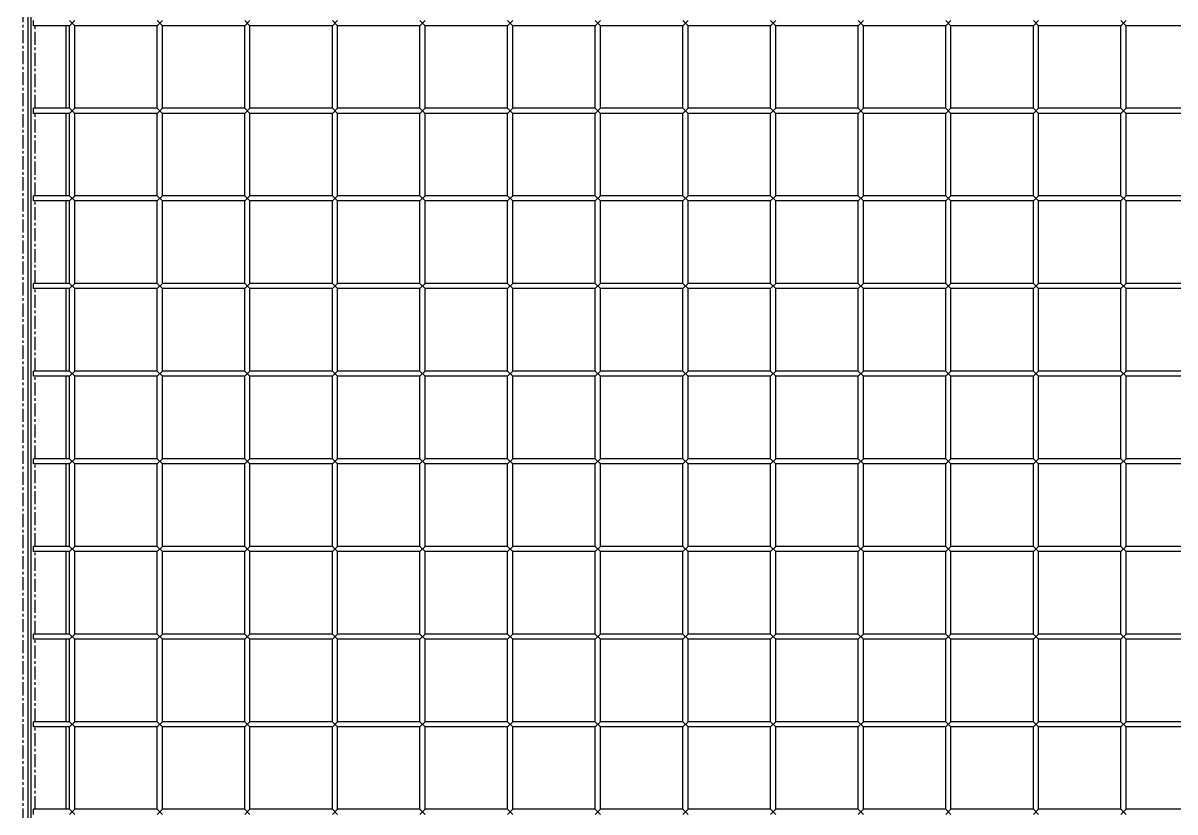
# Model space of a CAD drawing. Header units: millimetres. Extents: x -198529 to 244266, y -64 to 158464.
# Drawn here: x -169859 to -169202, y 119741 to 120191 of the extents above; entities that cross this region are included whole.
import ezdxf

# ---------------------------------------------------------------- set-up
doc = ezdxf.new("R2010")
doc.units = ezdxf.units.MM
doc.linetypes.add('CENTER', pattern=[12, 7.5, -1.5, 1.5, -1.5])
doc.layers.add('0-DCC', color=30, linetype='Continuous')

# ---------------------------------------------------------------- blocks, each defined once
blk = doc.blocks.new('DCC2850x2300(左)')
at = {"color": 0, "linetype": 'CENTER'}
for p, q in [((47987, -74478.48), (47987, -72178.48)), ((47994, -73603.48), (47994, -73556.48)), ((47994, -73653.48), (47994, -73606.48)), ((47994, -73703.48), (47994, -73656.48)), ((47994, -73753.48), (47994, -73706.48)), ((47994, -73803.48), (47994, -73756.48)), ((47994, -73853.48), (47994, -73806.48)), ((47994, -73903.48), (47994, -73856.48)), ((47994, -73953.48), (47994, -73906.48)), ((47994, -74003.48), (47994, -73956.48))]:
    blk.add_line(p, q, dxfattribs=at)
at = {"color": 0, "linetype": 'Continuous'}
for p, q in [((47990, -74478.48), (47990, -72178.48)), ((47991.5, -72230.88), (47991.5, -74426.08)), ((47993, -73556.48), (47993, -73553.48)), ((48013.5, -73556.48), (47993, -73556.48)), ((48011.5, -73556.48), (48011.5, -73603.48)), ((48016.5, -73556.48), (48013.5, -73553.48)), ((48013.5, -73556.48), (48016.5, -73553.48)), ((48013.5, -73603.48), (48013.5, -73556.48)), ((48016.5, -73603.48), (48016.5, -73556.48)), ((48063.5, -73556.48), (48016.5, -73556.48)), ((48066.5, -73556.48), (48063.5, -73553.48)), ((48063.5, -73556.48), (48066.5, -73553.48)), ((48063.5, -73603.48), (48063.5, -73556.48)), ((48066.5, -73603.48), (48066.5, -73556.48)), ((48113.5, -73556.48), (48066.5, -73556.48)), ((48116.5, -73556.48), (48113.5, -73553.48)), ((48113.5, -73556.48), (48116.5, -73553.48)), ((48113.5, -73603.48), (48113.5, -73556.48)), ((48116.5, -73603.48), (48116.5, -73556.48)), ((48163.5, -73556.48), (48116.5, -73556.48)), ((48166.5, -73556.48), (48163.5, -73553.48)), ((48163.5, -73556.48), (48166.5, -73553.48)), ((48163.5, -73603.48), (48163.5, -73556.48)), ((48166.5, -73603.48), (48166.5, -73556.48)), ((48213.5, -73556.48), (48166.5, -73556.48)), ((48216.5, -73556.48), (48213.5, -73553.48)), ((48213.5, -73556.48), (48216.5, -73553.48)), ((48213.5, -73603.48), (48213.5, -73556.48)), ((48216.5, -73603.48), (48216.5, -73556.48)), ((48263.5, -73556.48), (48216.5, -73556.48)), ((48266.5, -73556.48), (48263.5, -73553.48)), ((48263.5, -73556.48), (48266.5, -73553.48)), ((48263.5, -73603.48), (48263.5, -73556.48)), ((48266.5, -73603.48), (48266.5, -73556.48)), ((48313.5, -73556.48), (48266.5, -73556.48)), ((48313.5, -73553.48), (48316.5, -73556.48)), ((48313.5, -73556.48), (48316.5, -73553.48)), ((48313.5, -73603.48), (48313.5, -73556.48)), ((48316.5, -73603.48), (48316.5, -73556.48)), ((48363.5, -73556.48), (48316.5, -73556.48)), ((48363.5, -73553.48), (48366.5, -73556.48)), ((48363.5, -73556.48), (48366.5, -73553.48)), ((48363.5, -73603.48), (48363.5, -73556.48)), ((48366.5, -73603.48), (48366.5, -73556.48)), ((48413.5, -73556.48), (48366.5, -73556.48)), ((48413.5, -73553.48), (48416.5, -73556.48)), ((48413.5, -73556.48), (48416.5, -73553.48)), ((48413.5, -73603.48), (48413.5, -73556.48)), ((48416.5, -73603.48), (48416.5, -73556.48)), ((48463.5, -73556.48), (48416.5, -73556.48)), ((48463.5, -73553.48), (48466.5, -73556.48)), ((48463.5, -73556.48), (48466.5, -73553.48)), ((48463.5, -73603.48), (48463.5, -73556.48)), ((48466.5, -73603.48), (48466.5, -73556.48)), ((48513.5, -73556.48), (48466.5, -73556.48)), ((48513.5, -73553.48), (48516.5, -73556.48)), ((48513.5, -73556.48), (48516.5, -73553.48)), ((48513.5, -73603.48), (48513.5, -73556.48)), ((48516.5, -73603.48), (48516.5, -73556.48)), ((48563.5, -73556.48), (48516.5, -73556.48)), ((48563.5, -73553.48), (48566.5, -73556.48)), ((48563.5, -73556.48), (48566.5, -73553.48)), ((48563.5, -73603.48), (48563.5, -73556.48)), ((48566.5, -73603.48), (48566.5, -73556.48)), ((48613.5, -73556.48), (48566.5, -73556.48)), ((48613.5, -73553.48), (48616.5, -73556.48)), ((48613.5, -73556.48), (48616.5, -73553.48)), ((48613.5, -73603.48), (48613.5, -73556.48)), ((48616.5, -73603.48), (48616.5, -73556.48)), ((48663.5, -73556.48), (48616.5, -73556.48)), ((47993, -73606.48), (47993, -73603.48)), ((48013.5, -73603.48), (47993, -73603.48)), ((48016.5, -73606.48), (48013.5, -73603.48)), ((48013.5, -73606.48), (48016.5, -73603.48)), ((48063.5, -73603.48), (48016.5, -73603.48)), ((48066.5, -73606.48), (48063.5, -73603.48)), ((48063.5, -73606.48), (48066.5, -73603.48)), ((48113.5, -73603.48), (48066.5, -73603.48)), ((48116.5, -73606.48), (48113.5, -73603.48)), ((48113.5, -73606.48), (48116.5, -73603.48)), ((48163.5, -73603.48), (48116.5, -73603.48)), ((48166.5, -73606.48), (48163.5, -73603.48)), ((48163.5, -73606.48), (48166.5, -73603.48)), ((48213.5, -73603.48), (48166.5, -73603.48)), ((48216.5, -73606.48), (48213.5, -73603.48)), ((48213.5, -73606.48), (48216.5, -73603.48)), ((48263.5, -73603.48), (48216.5, -73603.48)), ((48263.5, -73603.48), (48266.5, -73606.48)), ((48263.5, -73606.48), (48266.5, -73603.48)), ((48313.5, -73603.48), (48266.5, -73603.48)), ((48313.5, -73603.48), (48316.5, -73606.48)), ((48313.5, -73606.48), (48316.5, -73603.48)), ((48363.5, -73603.48), (48316.5, -73603.48)), ((48363.5, -73603.48), (48366.5, -73606.48)), ((48363.5, -73606.48), (48366.5, -73603.48)), ((48413.5, -73603.48), (48366.5, -73603.48)), ((48413.5, -73603.48), (48416.5, -73606.48)), ((48413.5, -73606.48), (48416.5, -73603.48)), ((48463.5, -73603.48), (48416.5, -73603.48)), ((48463.5, -73603.48), (48466.5, -73606.48)), ((48463.5, -73606.48), (48466.5, -73603.48)), ((48513.5, -73603.48), (48466.5, -73603.48)), ((48513.5, -73603.48), (48516.5, -73606.48)), ((48513.5, -73606.48), (48516.5, -73603.48)), ((48563.5, -73603.48), (48516.5, -73603.48)), ((48563.5, -73603.48), (48566.5, -73606.48)), ((48563.5, -73606.48), (48566.5, -73603.48)), ((48613.5, -73603.48), (48566.5, -73603.48)), ((48613.5, -73603.48), (48616.5, -73606.48)), ((48613.5, -73606.48), (48616.5, -73603.48)), ((48663.5, -73603.48), (48616.5, -73603.48)), ((48013.5, -73606.48), (47993, -73606.48)), ((48011.5, -73606.48), (48011.5, -73653.48)), ((48013.5, -73653.48), (48013.5, -73606.48)), ((48016.5, -73653.48), (48016.5, -73606.48)), ((48063.5, -73606.48), (48016.5, -73606.48)), ((48063.5, -73653.48), (48063.5, -73606.48)), ((48066.5, -73653.48), (48066.5, -73606.48)), ((48113.5, -73606.48), (48066.5, -73606.48)), ((48113.5, -73653.48), (48113.5, -73606.48)), ((48116.5, -73653.48), (48116.5, -73606.48)), ((48163.5, -73606.48), (48116.5, -73606.48)), ((48163.5, -73653.48), (48163.5, -73606.48)), ((48166.5, -73653.48), (48166.5, -73606.48)), ((48213.5, -73606.48), (48166.5, -73606.48)), ((48213.5, -73653.48), (48213.5, -73606.48)), ((48216.5, -73653.48), (48216.5, -73606.48)), ((48263.5, -73606.48), (48216.5, -73606.48)), ((48263.5, -73653.48), (48263.5, -73606.48)), ((48266.5, -73653.48), (48266.5, -73606.48)), ((48313.5, -73606.48), (48266.5, -73606.48)), ((48313.5, -73653.48), (48313.5, -73606.48)), ((48316.5, -73653.48), (48316.5, -73606.48)), ((48363.5, -73606.48), (48316.5, -73606.48)), ((48363.5, -73653.48), (48363.5, -73606.48)), ((48366.5, -73653.48), (48366.5, -73606.48)), ((48413.5, -73606.48), (48366.5, -73606.48)), ((48413.5, -73653.48), (48413.5, -73606.48)), ((48416.5, -73653.48), (48416.5, -73606.48)), ((48463.5, -73606.48), (48416.5, -73606.48)), ((48463.5, -73653.48), (48463.5, -73606.48)), ((48466.5, -73653.48), (48466.5, -73606.48)), ((48513.5, -73606.48), (48466.5, -73606.48)), ((48513.5, -73653.48), (48513.5, -73606.48)), ((48516.5, -73653.48), (48516.5, -73606.48)), ((48563.5, -73606.48), (48516.5, -73606.48)), ((48563.5, -73653.48), (48563.5, -73606.48)), ((48566.5, -73653.48), (48566.5, -73606.48)), ((48613.5, -73606.48), (48566.5, -73606.48)), ((48613.5, -73653.48), (48613.5, -73606.48)), ((48616.5, -73653.48), (48616.5, -73606.48)), ((48663.5, -73606.48), (48616.5, -73606.48)), ((47993, -73656.48), (47993, -73653.48)), ((48013.5, -73653.48), (47993, -73653.48)), ((48013.5, -73656.48), (47993, -73656.48)), ((48011.5, -73656.48), (48011.5, -73703.48)), ((48016.5, -73656.48), (48013.5, -73653.48)), ((48013.5, -73656.48), (48016.5, -73653.48)), ((48013.5, -73703.48), (48013.5, -73656.48)), ((48063.5, -73653.48), (48016.5, -73653.48)), ((48016.5, -73703.48), (48016.5, -73656.48)), ((48063.5, -73656.48), (48016.5, -73656.48)), ((48066.5, -73656.48), (48063.5, -73653.48)), ((48063.5, -73656.48), (48066.5, -73653.48)), ((48063.5, -73703.48), (48063.5, -73656.48)), ((48113.5, -73653.48), (48066.5, -73653.48)), ((48066.5, -73703.48), (48066.5, -73656.48)), ((48113.5, -73656.48), (48066.5, -73656.48)), ((48116.5, -73656.48), (48113.5, -73653.48)), ((48113.5, -73656.48), (48116.5, -73653.48)), ((48113.5, -73703.48), (48113.5, -73656.48)), ((48163.5, -73653.48), (48116.5, -73653.48)), ((48116.5, -73703.48), (48116.5, -73656.48)), ((48163.5, -73656.48), (48116.5, -73656.48)), ((48166.5, -73656.48), (48163.5, -73653.48)), ((48163.5, -73656.48), (48166.5, -73653.48)), ((48163.5, -73703.48), (48163.5, -73656.48)), ((48213.5, -73653.48), (48166.5, -73653.48)), ((48166.5, -73703.48), (48166.5, -73656.48)), ((48213.5, -73656.48), (48166.5, -73656.48)), ((48213.5, -73653.48), (48216.5, -73656.48)), ((48213.5, -73656.48), (48216.5, -73653.48)), ((48213.5, -73703.48), (48213.5, -73656.48)), ((48263.5, -73653.48), (48216.5, -73653.48)), ((48216.5, -73703.48), (48216.5, -73656.48)), ((48263.5, -73656.48), (48216.5, -73656.48)), ((48263.5, -73653.48), (48266.5, -73656.48)), ((48263.5, -73656.48), (48266.5, -73653.48)), ((48263.5, -73703.48), (48263.5, -73656.48)), ((48313.5, -73653.48), (48266.5, -73653.48)), ((48266.5, -73703.48), (48266.5, -73656.48)), ((48313.5, -73656.48), (48266.5, -73656.48)), ((48313.5, -73653.48), (48316.5, -73656.48)), ((48313.5, -73656.48), (48316.5, -73653.48)), ((48313.5, -73703.48), (48313.5, -73656.48)), ((48363.5, -73653.48), (48316.5, -73653.48)), ((48316.5, -73703.48), (48316.5, -73656.48)), ((48363.5, -73656.48), (48316.5, -73656.48)), ((48363.5, -73653.48), (48366.5, -73656.48)), ((48363.5, -73656.48), (48366.5, -73653.48)), ((48363.5, -73703.48), (48363.5, -73656.48)), ((48413.5, -73653.48), (48366.5, -73653.48)), ((48366.5, -73703.48), (48366.5, -73656.48)), ((48413.5, -73656.48), (48366.5, -73656.48)), ((48413.5, -73653.48), (48416.5, -73656.48)), ((48413.5, -73656.48), (48416.5, -73653.48)), ((48413.5, -73703.48), (48413.5, -73656.48)), ((48463.5, -73653.48), (48416.5, -73653.48)), ((48416.5, -73703.48), (48416.5, -73656.48)), ((48463.5, -73656.48), (48416.5, -73656.48)), ((48463.5, -73653.48), (48466.5, -73656.48)), ((48463.5, -73656.48), (48466.5, -73653.48)), ((48463.5, -73703.48), (48463.5, -73656.48)), ((48513.5, -73653.48), (48466.5, -73653.48)), ((48466.5, -73703.48), (48466.5, -73656.48)), ((48513.5, -73656.48), (48466.5, -73656.48)), ((48513.5, -73653.48), (48516.5, -73656.48)), ((48513.5, -73656.48), (48516.5, -73653.48)), ((48513.5, -73703.48), (48513.5, -73656.48)), ((48563.5, -73653.48), (48516.5, -73653.48)), ((48516.5, -73703.48), (48516.5, -73656.48)), ((48563.5, -73656.48), (48516.5, -73656.48)), ((48563.5, -73653.48), (48566.5, -73656.48)), ((48563.5, -73656.48), (48566.5, -73653.48)), ((48563.5, -73703.48), (48563.5, -73656.48)), ((48613.5, -73653.48), (48566.5, -73653.48)), ((48566.5, -73703.48), (48566.5, -73656.48)), ((48613.5, -73656.48), (48566.5, -73656.48)), ((48613.5, -73653.48), (48616.5, -73656.48)), ((48613.5, -73656.48), (48616.5, -73653.48)), ((48613.5, -73703.48), (48613.5, -73656.48)), ((48663.5, -73653.48), (48616.5, -73653.48)), ((48616.5, -73703.48), (48616.5, -73656.48)), ((48663.5, -73656.48), (48616.5, -73656.48)), ((47993, -73706.48), (47993, -73703.48)), ((48013.5, -73703.48), (47993, -73703.48)), ((48013.5, -73706.48), (47993, -73706.48)), ((48011.5, -73706.48), (48011.5, -73753.48)), ((48016.5, -73706.48), (48013.5, -73703.48)), ((48013.5, -73706.48), (48016.5, -73703.48)), ((48013.5, -73753.48), (48013.5, -73706.48)), ((48063.5, -73703.48), (48016.5, -73703.48)), ((48016.5, -73753.48), (48016.5, -73706.48)), ((48063.5, -73706.48), (48016.5, -73706.48)), ((48066.5, -73706.48), (48063.5, -73703.48)), ((48063.5, -73706.48), (48066.5, -73703.48)), ((48063.5, -73753.48), (48063.5, -73706.48)), ((48113.5, -73703.48), (48066.5, -73703.48)), ((48066.5, -73753.48), (48066.5, -73706.48)), ((48113.5, -73706.48), (48066.5, -73706.48)), ((48116.5, -73706.48), (48113.5, -73703.48)), ((48113.5, -73706.48), (48116.5, -73703.48)), ((48113.5, -73753.48), (48113.5, -73706.48)), ((48163.5, -73703.48), (48116.5, -73703.48)), ((48116.5, -73753.48), (48116.5, -73706.48)), ((48163.5, -73706.48), (48116.5, -73706.48)), ((48163.5, -73703.48), (48166.5, -73706.48)), ((48163.5, -73706.48), (48166.5, -73703.48)), ((48163.5, -73753.48), (48163.5, -73706.48)), ((48213.5, -73703.48), (48166.5, -73703.48)), ((48166.5, -73753.48), (48166.5, -73706.48)), ((48213.5, -73706.48), (48166.5, -73706.48)), ((48213.5, -73703.48), (48216.5, -73706.48)), ((48213.5, -73706.48), (48216.5, -73703.48)), ((48213.5, -73753.48), (48213.5, -73706.48)), ((48263.5, -73703.48), (48216.5, -73703.48)), ((48216.5, -73753.48), (48216.5, -73706.48)), ((48263.5, -73706.48), (48216.5, -73706.48)), ((48263.5, -73703.48), (48266.5, -73706.48)), ((48263.5, -73706.48), (48266.5, -73703.48)), ((48263.5, -73753.48), (48263.5, -73706.48)), ((48313.5, -73703.48), (48266.5, -73703.48)), ((48266.5, -73753.48), (48266.5, -73706.48)), ((48313.5, -73706.48), (48266.5, -73706.48)), ((48313.5, -73703.48), (48316.5, -73706.48)), ((48313.5, -73706.48), (48316.5, -73703.48)), ((48313.5, -73753.48), (48313.5, -73706.48)), ((48363.5, -73703.48), (48316.5, -73703.48)), ((48316.5, -73753.48), (48316.5, -73706.48)), ((48363.5, -73706.48), (48316.5, -73706.48)), ((48363.5, -73703.48), (48366.5, -73706.48)), ((48363.5, -73706.48), (48366.5, -73703.48)), ((48363.5, -73753.48), (48363.5, -73706.48)), ((48413.5, -73703.48), (48366.5, -73703.48)), ((48366.5, -73753.48), (48366.5, -73706.48)), ((48413.5, -73706.48), (48366.5, -73706.48)), ((48413.5, -73703.48), (48416.5, -73706.48)), ((48413.5, -73706.48), (48416.5, -73703.48)), ((48413.5, -73753.48), (48413.5, -73706.48)), ((48463.5, -73703.48), (48416.5, -73703.48)), ((48416.5, -73753.48), (48416.5, -73706.48)), ((48463.5, -73706.48), (48416.5, -73706.48)), ((48463.5, -73703.48), (48466.5, -73706.48)), ((48463.5, -73706.48), (48466.5, -73703.48)), ((48463.5, -73753.48), (48463.5, -73706.48)), ((48513.5, -73703.48), (48466.5, -73703.48)), ((48466.5, -73753.48), (48466.5, -73706.48)), ((48513.5, -73706.48), (48466.5, -73706.48)), ((48513.5, -73703.48), (48516.5, -73706.48)), ((48513.5, -73706.48), (48516.5, -73703.48)), ((48513.5, -73753.48), (48513.5, -73706.48)), ((48563.5, -73703.48), (48516.5, -73703.48)), ((48516.5, -73753.48), (48516.5, -73706.48)), ((48563.5, -73706.48), (48516.5, -73706.48)), ((48563.5, -73703.48), (48566.5, -73706.48)), ((48563.5, -73706.48), (48566.5, -73703.48)), ((48563.5, -73753.48), (48563.5, -73706.48)), ((48613.5, -73703.48), (48566.5, -73703.48)), ((48566.5, -73753.48), (48566.5, -73706.48)), ((48613.5, -73706.48), (48566.5, -73706.48)), ((48613.5, -73703.48), (48616.5, -73706.48)), ((48613.5, -73706.48), (48616.5, -73703.48)), ((48613.5, -73753.48), (48613.5, -73706.48)), ((48663.5, -73703.48), (48616.5, -73703.48)), ((48616.5, -73753.48), (48616.5, -73706.48)), ((48663.5, -73706.48), (48616.5, -73706.48)), ((47993, -73756.48), (47993, -73753.48)), ((48013.5, -73753.48), (47993, -73753.48)), ((48016.5, -73756.48), (48013.5, -73753.48)), ((48013.5, -73756.48), (48016.5, -73753.48)), ((48063.5, -73753.48), (48016.5, -73753.48)), ((48066.5, -73756.48), (48063.5, -73753.48)), ((48063.5, -73756.48), (48066.5, -73753.48)), ((48113.5, -73753.48), (48066.5, -73753.48)), ((48113.5, -73753.48), (48116.5, -73756.48)), ((48113.5, -73756.48), (48116.5, -73753.48)), ((48163.5, -73753.48), (48116.5, -73753.48)), ((48163.5, -73753.48), (48166.5, -73756.48)), ((48163.5, -73756.48), (48166.5, -73753.48)), ((48213.5, -73753.48), (48166.5, -73753.48)), ((48213.5, -73753.48), (48216.5, -73756.48)), ((48213.5, -73756.48), (48216.5, -73753.48)), ((48263.5, -73753.48), (48216.5, -73753.48)), ((48263.5, -73753.48), (48266.5, -73756.48)), ((48263.5, -73756.48), (48266.5, -73753.48)), ((48313.5, -73753.48), (48266.5, -73753.48)), ((48313.5, -73753.48), (48316.5, -73756.48)), ((48313.5, -73756.48), (48316.5, -73753.48)), ((48363.5, -73753.48), (48316.5, -73753.48)), ((48363.5, -73753.48), (48366.5, -73756.48)), ((48363.5, -73756.48), (48366.5, -73753.48)), ((48413.5, -73753.48), (48366.5, -73753.48)), ((48413.5, -73753.48), (48416.5, -73756.48)), ((48413.5, -73756.48), (48416.5, -73753.48)), ((48463.5, -73753.48), (48416.5, -73753.48)), ((48463.5, -73753.48), (48466.5, -73756.48)), ((48463.5, -73756.48), (48466.5, -73753.48)), ((48513.5, -73753.48), (48466.5, -73753.48)), ((48513.5, -73753.48), (48516.5, -73756.48)), ((48513.5, -73756.48), (48516.5, -73753.48)), ((48563.5, -73753.48), (48516.5, -73753.48)), ((48563.5, -73753.48), (48566.5, -73756.48)), ((48563.5, -73756.48), (48566.5, -73753.48)), ((48613.5, -73753.48), (48566.5, -73753.48)), ((48613.5, -73753.48), (48616.5, -73756.48)), ((48613.5, -73756.48), (48616.5, -73753.48)), ((48663.5, -73753.48), (48616.5, -73753.48)), ((48013.5, -73756.48), (47993, -73756.48)), ((48011.5, -73756.48), (48011.5, -73803.48)), ((48013.5, -73803.48), (48013.5, -73756.48)), ((48016.5, -73803.48), (48016.5, -73756.48)), ((48063.5, -73756.48), (48016.5, -73756.48)), ((48063.5, -73803.48), (48063.5, -73756.48)), ((48066.5, -73803.48), (48066.5, -73756.48)), ((48113.5, -73756.48), (48066.5, -73756.48)), ((48113.5, -73803.48), (48113.5, -73756.48)), ((48116.5, -73803.48), (48116.5, -73756.48)), ((48163.5, -73756.48), (48116.5, -73756.48)), ((48163.5, -73803.48), (48163.5, -73756.48)), ((48166.5, -73803.48), (48166.5, -73756.48)), ((48213.5, -73756.48), (48166.5, -73756.48)), ((48213.5, -73803.48), (48213.5, -73756.48)), ((48216.5, -73803.48), (48216.5, -73756.48)), ((48263.5, -73756.48), (48216.5, -73756.48)), ((48263.5, -73803.48), (48263.5, -73756.48)), ((48266.5, -73803.48), (48266.5, -73756.48)), ((48313.5, -73756.48), (48266.5, -73756.48)), ((48313.5, -73803.48), (48313.5, -73756.48)), ((48316.5, -73803.48), (48316.5, -73756.48)), ((48363.5, -73756.48), (48316.5, -73756.48)), ((48363.5, -73803.48), (48363.5, -73756.48)), ((48366.5, -73803.48), (48366.5, -73756.48)), ((48413.5, -73756.48), (48366.5, -73756.48)), ((48413.5, -73803.48), (48413.5, -73756.48)), ((48416.5, -73803.48), (48416.5, -73756.48)), ((48463.5, -73756.48), (48416.5, -73756.48)), ((48463.5, -73803.48), (48463.5, -73756.48)), ((48466.5, -73803.48), (48466.5, -73756.48)), ((48513.5, -73756.48), (48466.5, -73756.48)), ((48513.5, -73803.48), (48513.5, -73756.48)), ((48516.5, -73803.48), (48516.5, -73756.48)), ((48563.5, -73756.48), (48516.5, -73756.48)), ((48563.5, -73803.48), (48563.5, -73756.48)), ((48566.5, -73803.48), (48566.5, -73756.48)), ((48613.5, -73756.48), (48566.5, -73756.48)), ((48613.5, -73803.48), (48613.5, -73756.48)), ((48616.5, -73803.48), (48616.5, -73756.48)), ((48663.5, -73756.48), (48616.5, -73756.48)), ((47993, -73806.48), (47993, -73803.48)), ((48013.5, -73803.48), (47993, -73803.48)), ((48013.5, -73806.48), (47993, -73806.48)), ((48011.5, -73806.48), (48011.5, -73853.48)), ((48016.5, -73806.48), (48013.5, -73803.48)), ((48013.5, -73806.48), (48016.5, -73803.48)), ((48013.5, -73853.48), (48013.5, -73806.48)), ((48063.5, -73803.48), (48016.5, -73803.48)), ((48016.5, -73853.48), (48016.5, -73806.48)), ((48063.5, -73806.48), (48016.5, -73806.48)), ((48063.5, -73803.48), (48066.5, -73806.48)), ((48063.5, -73806.48), (48066.5, -73803.48)), ((48063.5, -73853.48), (48063.5, -73806.48)), ((48113.5, -73803.48), (48066.5, -73803.48)), ((48066.5, -73853.48), (48066.5, -73806.48)), ((48113.5, -73806.48), (48066.5, -73806.48)), ((48113.5, -73803.48), (48116.5, -73806.48)), ((48113.5, -73806.48), (48116.5, -73803.48)), ((48113.5, -73853.48), (48113.5, -73806.48)), ((48163.5, -73803.48), (48116.5, -73803.48)), ((48116.5, -73853.48), (48116.5, -73806.48)), ((48163.5, -73806.48), (48116.5, -73806.48)), ((48163.5, -73803.48), (48166.5, -73806.48)), ((48163.5, -73806.48), (48166.5, -73803.48)), ((48163.5, -73853.48), (48163.5, -73806.48)), ((48213.5, -73803.48), (48166.5, -73803.48)), ((48166.5, -73853.48), (48166.5, -73806.48)), ((48213.5, -73806.48), (48166.5, -73806.48)), ((48213.5, -73803.48), (48216.5, -73806.48)), ((48213.5, -73806.48), (48216.5, -73803.48)), ((48213.5, -73853.48), (48213.5, -73806.48)), ((48263.5, -73803.48), (48216.5, -73803.48)), ((48216.5, -73853.48), (48216.5, -73806.48)), ((48263.5, -73806.48), (48216.5, -73806.48)), ((48263.5, -73803.48), (48266.5, -73806.48)), ((48263.5, -73806.48), (48266.5, -73803.48)), ((48263.5, -73853.48), (48263.5, -73806.48)), ((48313.5, -73803.48), (48266.5, -73803.48)), ((48266.5, -73853.48), (48266.5, -73806.48)), ((48313.5, -73806.48), (48266.5, -73806.48)), ((48313.5, -73803.48), (48316.5, -73806.48)), ((48313.5, -73806.48), (48316.5, -73803.48)), ((48313.5, -73853.48), (48313.5, -73806.48)), ((48363.5, -73803.48), (48316.5, -73803.48)), ((48316.5, -73853.48), (48316.5, -73806.48)), ((48363.5, -73806.48), (48316.5, -73806.48)), ((48363.5, -73803.48), (48366.5, -73806.48)), ((48363.5, -73806.48), (48366.5, -73803.48)), ((48363.5, -73853.48), (48363.5, -73806.48)), ((48413.5, -73803.48), (48366.5, -73803.48)), ((48366.5, -73853.48), (48366.5, -73806.48)), ((48413.5, -73806.48), (48366.5, -73806.48)), ((48413.5, -73803.48), (48416.5, -73806.48)), ((48413.5, -73806.48), (48416.5, -73803.48)), ((48413.5, -73853.48), (48413.5, -73806.48)), ((48463.5, -73803.48), (48416.5, -73803.48)), ((48416.5, -73853.48), (48416.5, -73806.48)), ((48463.5, -73806.48), (48416.5, -73806.48)), ((48463.5, -73803.48), (48466.5, -73806.48)), ((48463.5, -73806.48), (48466.5, -73803.48)), ((48463.5, -73853.48), (48463.5, -73806.48)), ((48513.5, -73803.48), (48466.5, -73803.48)), ((48466.5, -73853.48), (48466.5, -73806.48)), ((48513.5, -73806.48), (48466.5, -73806.48)), ((48513.5, -73803.48), (48516.5, -73806.48)), ((48513.5, -73806.48), (48516.5, -73803.48)), ((48513.5, -73853.48), (48513.5, -73806.48)), ((48563.5, -73803.48), (48516.5, -73803.48)), ((48516.5, -73853.48), (48516.5, -73806.48)), ((48563.5, -73806.48), (48516.5, -73806.48)), ((48563.5, -73803.48), (48566.5, -73806.48)), ((48563.5, -73806.48), (48566.5, -73803.48)), ((48563.5, -73853.48), (48563.5, -73806.48)), ((48613.5, -73803.48), (48566.5, -73803.48)), ((48566.5, -73853.48), (48566.5, -73806.48)), ((48613.5, -73806.48), (48566.5, -73806.48)), ((48613.5, -73803.48), (48616.5, -73806.48)), ((48613.5, -73806.48), (48616.5, -73803.48)), ((48613.5, -73853.48), (48613.5, -73806.48)), ((48663.5, -73803.48), (48616.5, -73803.48)), ((48616.5, -73853.48), (48616.5, -73806.48)), ((48663.5, -73806.48), (48616.5, -73806.48)), ((47993, -73856.48), (47993, -73853.48)), ((48013.5, -73853.48), (47993, -73853.48)), ((48013.5, -73853.48), (48016.5, -73856.48)), ((48013.5, -73856.48), (48016.5, -73853.48)), ((48063.5, -73853.48), (48016.5, -73853.48)), ((48063.5, -73853.48), (48066.5, -73856.48)), ((48063.5, -73856.48), (48066.5, -73853.48)), ((48113.5, -73853.48), (48066.5, -73853.48)), ((48113.5, -73853.48), (48116.5, -73856.48)), ((48113.5, -73856.48), (48116.5, -73853.48)), ((48163.5, -73853.48), (48116.5, -73853.48)), ((48163.5, -73853.48), (48166.5, -73856.48)), ((48163.5, -73856.48), (48166.5, -73853.48)), ((48213.5, -73853.48), (48166.5, -73853.48)), ((48213.5, -73853.48), (48216.5, -73856.48)), ((48213.5, -73856.48), (48216.5, -73853.48)), ((48263.5, -73853.48), (48216.5, -73853.48)), ((48263.5, -73853.48), (48266.5, -73856.48)), ((48263.5, -73856.48), (48266.5, -73853.48)), ((48313.5, -73853.48), (48266.5, -73853.48)), ((48313.5, -73853.48), (48316.5, -73856.48)), ((48313.5, -73856.48), (48316.5, -73853.48)), ((48363.5, -73853.48), (48316.5, -73853.48)), ((48363.5, -73853.48), (48366.5, -73856.48)), ((48363.5, -73856.48), (48366.5, -73853.48)), ((48413.5, -73853.48), (48366.5, -73853.48)), ((48413.5, -73853.48), (48416.5, -73856.48)), ((48413.5, -73856.48), (48416.5, -73853.48)), ((48463.5, -73853.48), (48416.5, -73853.48)), ((48463.5, -73853.48), (48466.5, -73856.48)), ((48463.5, -73856.48), (48466.5, -73853.48)), ((48513.5, -73853.48), (48466.5, -73853.48)), ((48513.5, -73853.48), (48516.5, -73856.48)), ((48513.5, -73856.48), (48516.5, -73853.48)), ((48563.5, -73853.48), (48516.5, -73853.48)), ((48563.5, -73853.48), (48566.5, -73856.48)), ((48563.5, -73856.48), (48566.5, -73853.48)), ((48613.5, -73853.48), (48566.5, -73853.48)), ((48613.5, -73853.48), (48616.5, -73856.48)), ((48613.5, -73856.48), (48616.5, -73853.48)), ((48663.5, -73853.48), (48616.5, -73853.48)), ((48013.5, -73856.48), (47993, -73856.48)), ((48011.5, -73856.48), (48011.5, -73903.48)), ((48013.5, -73903.48), (48013.5, -73856.48)), ((48016.5, -73903.48), (48016.5, -73856.48)), ((48063.5, -73856.48), (48016.5, -73856.48)), ((48063.5, -73903.48), (48063.5, -73856.48)), ((48066.5, -73903.48), (48066.5, -73856.48)), ((48113.5, -73856.48), (48066.5, -73856.48)), ((48113.5, -73903.48), (48113.5, -73856.48)), ((48116.5, -73903.48), (48116.5, -73856.48)), ((48163.5, -73856.48), (48116.5, -73856.48)), ((48163.5, -73903.48), (48163.5, -73856.48)), ((48166.5, -73903.48), (48166.5, -73856.48)), ((48213.5, -73856.48), (48166.5, -73856.48)), ((48213.5, -73903.48), (48213.5, -73856.48)), ((48216.5, -73903.48), (48216.5, -73856.48)), ((48263.5, -73856.48), (48216.5, -73856.48)), ((48263.5, -73903.48), (48263.5, -73856.48)), ((48266.5, -73903.48), (48266.5, -73856.48)), ((48313.5, -73856.48), (48266.5, -73856.48)), ((48313.5, -73903.48), (48313.5, -73856.48)), ((48316.5, -73903.48), (48316.5, -73856.48)), ((48363.5, -73856.48), (48316.5, -73856.48)), ((48363.5, -73903.48), (48363.5, -73856.48)), ((48366.5, -73903.48), (48366.5, -73856.48)), ((48413.5, -73856.48), (48366.5, -73856.48)), ((48413.5, -73903.48), (48413.5, -73856.48)), ((48416.5, -73903.48), (48416.5, -73856.48)), ((48463.5, -73856.48), (48416.5, -73856.48)), ((48463.5, -73903.48), (48463.5, -73856.48)), ((48466.5, -73903.48), (48466.5, -73856.48)), ((48513.5, -73856.48), (48466.5, -73856.48)), ((48513.5, -73903.48), (48513.5, -73856.48)), ((48516.5, -73903.48), (48516.5, -73856.48)), ((48563.5, -73856.48), (48516.5, -73856.48)), ((48563.5, -73903.48), (48563.5, -73856.48)), ((48566.5, -73903.48), (48566.5, -73856.48)), ((48613.5, -73856.48), (48566.5, -73856.48)), ((48613.5, -73903.48), (48613.5, -73856.48)), ((48616.5, -73903.48), (48616.5, -73856.48)), ((48663.5, -73856.48), (48616.5, -73856.48)), ((47993, -73906.48), (47993, -73903.48)), ((48013.5, -73903.48), (47993, -73903.48)), ((48013.5, -73906.48), (47993, -73906.48)), ((48011.5, -73906.48), (48011.5, -73953.48)), ((48013.5, -73903.48), (48016.5, -73906.48)), ((48013.5, -73906.48), (48016.5, -73903.48)), ((48013.5, -73953.48), (48013.5, -73906.48)), ((48063.5, -73903.48), (48016.5, -73903.48)), ((48016.5, -73953.48), (48016.5, -73906.48)), ((48063.5, -73906.48), (48016.5, -73906.48)), ((48063.5, -73903.48), (48066.5, -73906.48)), ((48063.5, -73906.48), (48066.5, -73903.48)), ((48063.5, -73953.48), (48063.5, -73906.48)), ((48113.5, -73903.48), (48066.5, -73903.48)), ((48066.5, -73953.48), (48066.5, -73906.48)), ((48113.5, -73906.48), (48066.5, -73906.48)), ((48113.5, -73903.48), (48116.5, -73906.48)), ((48113.5, -73906.48), (48116.5, -73903.48)), ((48113.5, -73953.48), (48113.5, -73906.48)), ((48163.5, -73903.48), (48116.5, -73903.48)), ((48116.5, -73953.48), (48116.5, -73906.48)), ((48163.5, -73906.48), (48116.5, -73906.48)), ((48163.5, -73903.48), (48166.5, -73906.48)), ((48163.5, -73906.48), (48166.5, -73903.48)), ((48163.5, -73953.48), (48163.5, -73906.48)), ((48213.5, -73903.48), (48166.5, -73903.48)), ((48166.5, -73953.48), (48166.5, -73906.48)), ((48213.5, -73906.48), (48166.5, -73906.48)), ((48213.5, -73903.48), (48216.5, -73906.48)), ((48213.5, -73906.48), (48216.5, -73903.48)), ((48213.5, -73953.48), (48213.5, -73906.48)), ((48263.5, -73903.48), (48216.5, -73903.48)), ((48216.5, -73953.48), (48216.5, -73906.48)), ((48263.5, -73906.48), (48216.5, -73906.48)), ((48263.5, -73903.48), (48266.5, -73906.48)), ((48263.5, -73906.48), (48266.5, -73903.48)), ((48263.5, -73953.48), (48263.5, -73906.48)), ((48313.5, -73903.48), (48266.5, -73903.48)), ((48266.5, -73953.48), (48266.5, -73906.48)), ((48313.5, -73906.48), (48266.5, -73906.48)), ((48313.5, -73903.48), (48316.5, -73906.48)), ((48313.5, -73906.48), (48316.5, -73903.48)), ((48313.5, -73953.48), (48313.5, -73906.48)), ((48363.5, -73903.48), (48316.5, -73903.48)), ((48316.5, -73953.48), (48316.5, -73906.48)), ((48363.5, -73906.48), (48316.5, -73906.48)), ((48363.5, -73903.48), (48366.5, -73906.48)), ((48363.5, -73906.48), (48366.5, -73903.48)), ((48363.5, -73953.48), (48363.5, -73906.48)), ((48413.5, -73903.48), (48366.5, -73903.48)), ((48366.5, -73953.48), (48366.5, -73906.48)), ((48413.5, -73906.48), (48366.5, -73906.48)), ((48413.5, -73903.48), (48416.5, -73906.48)), ((48413.5, -73906.48), (48416.5, -73903.48)), ((48413.5, -73953.48), (48413.5, -73906.48)), ((48463.5, -73903.48), (48416.5, -73903.48)), ((48416.5, -73953.48), (48416.5, -73906.48)), ((48463.5, -73906.48), (48416.5, -73906.48)), ((48463.5, -73903.48), (48466.5, -73906.48)), ((48463.5, -73906.48), (48466.5, -73903.48)), ((48463.5, -73953.48), (48463.5, -73906.48)), ((48513.5, -73903.48), (48466.5, -73903.48)), ((48466.5, -73953.48), (48466.5, -73906.48)), ((48513.5, -73906.48), (48466.5, -73906.48)), ((48513.5, -73903.48), (48516.5, -73906.48)), ((48513.5, -73906.48), (48516.5, -73903.48)), ((48513.5, -73953.48), (48513.5, -73906.48)), ((48563.5, -73903.48), (48516.5, -73903.48)), ((48516.5, -73953.48), (48516.5, -73906.48)), ((48563.5, -73906.48), (48516.5, -73906.48)), ((48563.5, -73903.48), (48566.5, -73906.48)), ((48563.5, -73906.48), (48566.5, -73903.48)), ((48563.5, -73953.48), (48563.5, -73906.48)), ((48613.5, -73903.48), (48566.5, -73903.48)), ((48566.5, -73953.48), (48566.5, -73906.48)), ((48613.5, -73906.48), (48566.5, -73906.48)), ((48613.5, -73903.48), (48616.5, -73906.48)), ((48613.5, -73906.48), (48616.5, -73903.48)), ((48613.5, -73953.48), (48613.5, -73906.48)), ((48663.5, -73903.48), (48616.5, -73903.48)), ((48616.5, -73953.48), (48616.5, -73906.48)), ((48663.5, -73906.48), (48616.5, -73906.48)), ((47993, -73956.48), (47993, -73953.48)), ((48013.5, -73953.48), (47993, -73953.48)), ((48013.5, -73956.48), (47993, -73956.48)), ((48011.5, -73956.48), (48011.5, -74003.48)), ((48013.5, -73953.48), (48016.5, -73956.48)), ((48013.5, -73956.48), (48016.5, -73953.48)), ((48013.5, -74003.48), (48013.5, -73956.48)), ((48063.5, -73953.48), (48016.5, -73953.48)), ((48016.5, -74003.48), (48016.5, -73956.48)), ((48063.5, -73956.48), (48016.5, -73956.48)), ((48063.5, -73953.48), (48066.5, -73956.48)), ((48063.5, -73956.48), (48066.5, -73953.48)), ((48063.5, -74003.48), (48063.5, -73956.48)), ((48113.5, -73953.48), (48066.5, -73953.48)), ((48066.5, -74003.48), (48066.5, -73956.48)), ((48113.5, -73956.48), (48066.5, -73956.48)), ((48113.5, -73953.48), (48116.5, -73956.48)), ((48113.5, -73956.48), (48116.5, -73953.48)), ((48113.5, -74003.48), (48113.5, -73956.48)), ((48163.5, -73953.48), (48116.5, -73953.48)), ((48116.5, -74003.48), (48116.5, -73956.48)), ((48163.5, -73956.48), (48116.5, -73956.48)), ((48163.5, -73953.48), (48166.5, -73956.48)), ((48163.5, -73956.48), (48166.5, -73953.48)), ((48163.5, -74003.48), (48163.5, -73956.48)), ((48213.5, -73953.48), (48166.5, -73953.48)), ((48166.5, -74003.48), (48166.5, -73956.48)), ((48213.5, -73956.48), (48166.5, -73956.48)), ((48213.5, -73953.48), (48216.5, -73956.48)), ((48213.5, -73956.48), (48216.5, -73953.48)), ((48213.5, -74003.48), (48213.5, -73956.48)), ((48263.5, -73953.48), (48216.5, -73953.48)), ((48216.5, -74003.48), (48216.5, -73956.48)), ((48263.5, -73956.48), (48216.5, -73956.48)), ((48263.5, -73953.48), (48266.5, -73956.48)), ((48263.5, -73956.48), (48266.5, -73953.48)), ((48263.5, -74003.48), (48263.5, -73956.48)), ((48313.5, -73953.48), (48266.5, -73953.48)), ((48266.5, -74003.48), (48266.5, -73956.48)), ((48313.5, -73956.48), (48266.5, -73956.48)), ((48313.5, -73953.48), (48316.5, -73956.48)), ((48313.5, -73956.48), (48316.5, -73953.48)), ((48313.5, -74003.48), (48313.5, -73956.48)), ((48363.5, -73953.48), (48316.5, -73953.48)), ((48316.5, -74003.48), (48316.5, -73956.48)), ((48363.5, -73956.48), (48316.5, -73956.48)), ((48363.5, -73953.48), (48366.5, -73956.48)), ((48363.5, -73956.48), (48366.5, -73953.48)), ((48363.5, -74003.48), (48363.5, -73956.48)), ((48413.5, -73953.48), (48366.5, -73953.48)), ((48366.5, -74003.48), (48366.5, -73956.48)), ((48413.5, -73956.48), (48366.5, -73956.48)), ((48413.5, -73953.48), (48416.5, -73956.48)), ((48413.5, -73956.48), (48416.5, -73953.48)), ((48413.5, -74003.48), (48413.5, -73956.48)), ((48463.5, -73953.48), (48416.5, -73953.48)), ((48416.5, -74003.48), (48416.5, -73956.48)), ((48463.5, -73956.48), (48416.5, -73956.48)), ((48463.5, -73953.48), (48466.5, -73956.48)), ((48463.5, -73956.48), (48466.5, -73953.48)), ((48463.5, -74003.48), (48463.5, -73956.48)), ((48513.5, -73953.48), (48466.5, -73953.48)), ((48466.5, -74003.48), (48466.5, -73956.48)), ((48513.5, -73956.48), (48466.5, -73956.48)), ((48513.5, -73953.48), (48516.5, -73956.48)), ((48513.5, -73956.48), (48516.5, -73953.48)), ((48513.5, -74003.48), (48513.5, -73956.48)), ((48563.5, -73953.48), (48516.5, -73953.48)), ((48516.5, -74003.48), (48516.5, -73956.48)), ((48563.5, -73956.48), (48516.5, -73956.48)), ((48563.5, -73953.48), (48566.5, -73956.48)), ((48563.5, -73956.48), (48566.5, -73953.48)), ((48563.5, -74003.48), (48563.5, -73956.48)), ((48613.5, -73953.48), (48566.5, -73953.48)), ((48566.5, -74003.48), (48566.5, -73956.48)), ((48613.5, -73956.48), (48566.5, -73956.48)), ((48613.5, -73953.48), (48616.5, -73956.48)), ((48613.5, -73956.48), (48616.5, -73953.48)), ((48613.5, -74003.48), (48613.5, -73956.48)), ((48663.5, -73953.48), (48616.5, -73953.48)), ((48616.5, -74003.48), (48616.5, -73956.48)), ((48663.5, -73956.48), (48616.5, -73956.48)), ((47993, -74006.48), (47993, -74003.48)), ((48013.5, -74003.48), (47993, -74003.48)), ((48013.5, -74003.48), (48016.5, -74006.48)), ((48013.5, -74006.48), (48016.5, -74003.48)), ((48063.5, -74003.48), (48016.5, -74003.48)), ((48063.5, -74003.48), (48066.5, -74006.48)), ((48063.5, -74006.48), (48066.5, -74003.48)), ((48113.5, -74003.48), (48066.5, -74003.48)), ((48113.5, -74003.48), (48116.5, -74006.48)), ((48113.5, -74006.48), (48116.5, -74003.48)), ((48163.5, -74003.48), (48116.5, -74003.48)), ((48163.5, -74003.48), (48166.5, -74006.48)), ((48163.5, -74006.48), (48166.5, -74003.48)), ((48213.5, -74003.48), (48166.5, -74003.48)), ((48213.5, -74003.48), (48216.5, -74006.48)), ((48213.5, -74006.48), (48216.5, -74003.48)), ((48263.5, -74003.48), (48216.5, -74003.48)), ((48263.5, -74003.48), (48266.5, -74006.48)), ((48263.5, -74006.48), (48266.5, -74003.48)), ((48313.5, -74003.48), (48266.5, -74003.48)), ((48313.5, -74003.48), (48316.5, -74006.48)), ((48313.5, -74006.48), (48316.5, -74003.48)), ((48363.5, -74003.48), (48316.5, -74003.48)), ((48363.5, -74003.48), (48366.5, -74006.48)), ((48363.5, -74006.48), (48366.5, -74003.48)), ((48413.5, -74003.48), (48366.5, -74003.48)), ((48413.5, -74003.48), (48416.5, -74006.48)), ((48413.5, -74006.48), (48416.5, -74003.48)), ((48463.5, -74003.48), (48416.5, -74003.48)), ((48463.5, -74003.48), (48466.5, -74006.48)), ((48463.5, -74006.48), (48466.5, -74003.48)), ((48513.5, -74003.48), (48466.5, -74003.48)), ((48513.5, -74003.48), (48516.5, -74006.48)), ((48513.5, -74006.48), (48516.5, -74003.48)), ((48563.5, -74003.48), (48516.5, -74003.48)), ((48563.5, -74003.48), (48566.5, -74006.48)), ((48563.5, -74006.48), (48566.5, -74003.48)), ((48613.5, -74003.48), (48566.5, -74003.48)), ((48613.5, -74003.48), (48616.5, -74006.48)), ((48613.5, -74006.48), (48616.5, -74003.48)), ((48663.5, -74003.48), (48616.5, -74003.48))]:
    blk.add_line(p, q, dxfattribs=at)

msp = doc.modelspace()

# ---------------------------------------------------------------- block references
at = {"layer": '0-DCC'}
msp.add_blockref('DCC2850x2300(左)', (-217846, 193745.49), dxfattribs=at)

doc.saveas('drawing.dxf')
